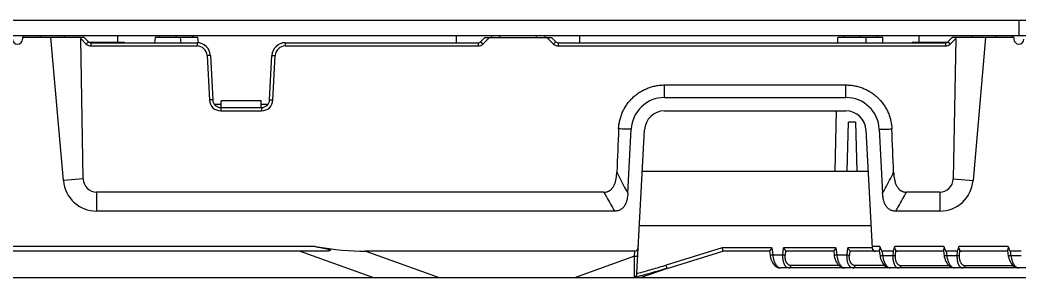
# Model space of a CAD drawing. Header units: millimetres. Extents: x 620 to 19791, y 2539 to 6969.
# Drawn here: x 1684.4 to 1834.1, y 3535.9 to 3574.5 of the extents above; entities that cross this region are included whole.
import ezdxf

# ---------------------------------------------------------------- set-up
doc = ezdxf.new("R2010")
doc.units = ezdxf.units.MM
doc.layers.add('02___PRT_ALL_AXES', color=7, linetype='Continuous')
doc.layers.add('_88746', color=7, linetype='Continuous')

msp = doc.modelspace()

# ---------------------------------------------------------------- linework, layer by layer
at = {"color": 7, "linetype": 'Continuous'}
for p, q in [((1383.98505, 3574.51922), (1833.98505, 3574.51922)), ((1833.98505, 3574.51922), (1833.98505, 3572.21922)), ((1383.98505, 3572.21922), (1833.98505, 3572.21922)), ((1684.73505, 3571.91922), (1684.73505, 3571.66922)), ((1693.98505, 3571.91922), (1684.73505, 3571.91922)), ((1684.91505, 3571.91922), (1684.91505, 3572.21922)), ((1687.41505, 3571.91922), (1687.41505, 3572.21922)), ((1690.86044, 3550.48344), (1688.98505, 3571.91922)), ((1690.98505, 3572.21922), (1690.98505, 3571.91922)), ((1693.82906, 3550.74316), (1693.452, 3571.75826)), ((1693.452, 3571.75826), (1694.28505, 3570.9252)), ((1693.98505, 3571.91922), (1694.63861, 3571.26567)), ((1694.69229, 3571.21922), (1699.98505, 3571.21922)), ((1694.99216, 3571.11922), (1694.99216, 3570.63231)), ((1694.99216, 3571.11922), (1710.87905, 3571.11922)), ((1698.98505, 3572.21922), (1698.98505, 3571.21922)), ((1699.98505, 3571.21922), (1699.98505, 3571.11922)), ((1704.61765, 3571.91922), (1704.50087, 3571.11922)), ((1710.98367, 3571.91922), (1704.61765, 3571.91922)), ((1705.23505, 3571.91922), (1705.23505, 3572.21922)), ((1707.73505, 3571.91922), (1707.73505, 3572.21922)), ((1708.35245, 3571.91922), (1708.46923, 3571.11922)), ((1710.23505, 3571.91922), (1710.23505, 3572.21922)), ((1710.87905, 3571.11922), (1710.87905, 3570.63231)), ((1711.10255, 3571.10532), (1710.98367, 3571.91922)), ((1724.09106, 3571.11922), (1752.97795, 3571.11922)), ((1724.09106, 3571.11922), (1724.09106, 3570.63231)), ((1749.73505, 3571.11922), (1749.73505, 3572.21922)), ((1752.97795, 3571.11922), (1752.97795, 3570.63231)), ((1753.3315, 3571.26567), (1753.98505, 3571.91922)), ((1753.68505, 3570.9252), (1754.67907, 3571.91922)), ((1753.98505, 3571.91922), (1763.98505, 3571.91922)), ((1754.98505, 3572.21922), (1754.98505, 3571.91922)), ((1756.23505, 3571.91922), (1756.23505, 3572.21922)), ((1761.73505, 3571.91922), (1761.73505, 3572.21922)), ((1762.98505, 3572.21922), (1762.98505, 3571.91922)), ((1763.29104, 3571.91922), (1764.28505, 3570.9252)), ((1763.98505, 3571.91922), (1764.63861, 3571.26567)), ((1764.99216, 3571.11922), (1822.97795, 3571.11922)), ((1764.99216, 3571.11922), (1764.99216, 3570.63231)), ((1768.23505, 3571.11922), (1768.23505, 3572.21922)), ((1807.73505, 3571.91922), (1807.73505, 3572.21922)), ((1810.23505, 3571.91922), (1810.23505, 3572.21922)), ((1812.73505, 3571.91922), (1812.73505, 3572.21922)), ((1817.98505, 3571.21922), (1823.27736, 3571.21922)), ((1817.98505, 3571.21922), (1817.98505, 3571.11922)), ((1818.98505, 3572.21922), (1818.98505, 3571.21922)), ((1822.97795, 3571.11922), (1822.97795, 3570.63231)), ((1823.3315, 3571.26567), (1823.98505, 3571.91922)), ((1823.68505, 3570.9252), (1824.51811, 3571.75826)), ((1833.23505, 3571.91922), (1823.98505, 3571.91922)), ((1824.51811, 3571.75826), (1824.14104, 3550.74316)), ((1826.98505, 3572.21922), (1826.98505, 3571.91922)), ((1828.98505, 3571.91922), (1827.10967, 3550.48344)), ((1830.55505, 3571.91922), (1830.55505, 3572.21922)), ((1833.05505, 3571.91922), (1833.05505, 3572.21922)), ((1833.23505, 3571.91922), (1833.23505, 3571.66922)), ((1694.99216, 3570.63231), (1710.87905, 3570.63231)), ((1724.09106, 3570.63231), (1752.97795, 3570.63231)), ((1764.99216, 3570.63231), (1822.97795, 3570.63231)), ((1712.37699, 3569.21081), (1712.72642, 3562.54334)), ((1712.87631, 3569.22389), (1713.22574, 3562.55642)), ((1721.74437, 3562.55642), (1722.0938, 3569.22389)), ((1722.24368, 3562.54334), (1722.59311, 3569.21081)), ((1780.89214, 3564.8021), (1808.07797, 3564.8021)), ((1780.89214, 3562.91922), (1780.89214, 3564.8021)), ((1808.07797, 3562.91922), (1808.07797, 3564.8021)), ((1713.45102, 3561.91922), (1714.48505, 3561.91922)), ((1720.48505, 3561.91922), (1721.51902, 3561.91922)), ((1780.89214, 3562.91922), (1808.07797, 3562.91922)), ((1714.42409, 3561.41922), (1720.54601, 3561.41922)), ((1714.42409, 3561.41922), (1714.42409, 3560.93231)), ((1714.42409, 3560.93231), (1720.54601, 3560.93231)), ((1720.54601, 3561.41922), (1720.54601, 3560.93231)), ((1780.89214, 3560.91922), (1808.07797, 3560.91922)), ((1808.25215, 3551.91922), (1808.44331, 3559.21922)), ((1809.5268, 3559.21922), (1808.44331, 3559.21922)), ((1809.5268, 3559.21922), (1809.71796, 3551.91922)), ((1775.39745, 3548.61085), (1775.89899, 3558.1809)), ((1776.77198, 3536.62373), (1777.89625, 3558.07623)), ((1811.07385, 3558.07623), (1812.00059, 3540.39305)), ((1813.07111, 3558.1809), (1813.57266, 3548.61085)), ((1777.57358, 3551.91922), (1811.39653, 3551.91922)), ((1693.82906, 3550.74316), (1690.86044, 3550.48344)), ((1824.14104, 3550.74316), (1827.10967, 3550.48344)), ((1771.82038, 3548.76192), (1695.84141, 3548.76192)), ((1695.84141, 3548.76192), (1695.84141, 3545.91922)), ((1822.12869, 3548.76192), (1817.14972, 3548.76192)), ((1822.12869, 3548.76192), (1822.12869, 3545.91922)), ((1773.42832, 3545.91922), (1695.84141, 3545.91922)), ((1822.12869, 3545.91922), (1815.54178, 3545.91922)), ((1811.82627, 3543.71922), (1777.14383, 3543.71922)), ((1729.84287, 3539.91922), (1408.33295, 3539.91922)), ((1728.59446, 3540.61922), (1600.98874, 3540.61922)), ((1737.34507, 3535.91922), (1726.2137, 3539.91922)), ((1776.45972, 3539.91922), (1736.08422, 3539.91922)), ((1747.21559, 3535.91922), (1736.08422, 3539.91922)), ((1776.41991, 3539.1596), (1776.45972, 3539.91922)), ((1789.53704, 3540.40613), (1781.14409, 3537.81888)), ((1781.2882, 3537.36207), (1789.61073, 3539.92762)), ((1796.97414, 3540.40613), (1789.53704, 3540.40613)), ((1796.63019, 3539.91922), (1789.64148, 3539.91922)), ((1796.63019, 3539.9271), (1796.70215, 3539.32952)), ((1796.97414, 3540.40613), (1797.09928, 3539.36687)), ((1798.6432, 3539.36687), (1798.73367, 3540.40613)), ((1806.57822, 3540.40613), (1798.73367, 3540.40613)), ((1799.03849, 3540.02276), (1798.97927, 3539.34248)), ((1806.23427, 3539.91922), (1799.22185, 3539.91922)), ((1806.23427, 3539.9271), (1806.30623, 3539.32952)), ((1806.57822, 3540.40613), (1806.70336, 3539.36687)), ((1808.24728, 3539.36687), (1808.33775, 3540.40613)), ((1811.9999, 3540.40613), (1808.33775, 3540.40613)), ((1808.64257, 3540.02276), (1808.58335, 3539.34248)), ((1813.0686, 3539.91922), (1808.82593, 3539.91922)), ((1813.14231, 3540.61922), (1811.98874, 3540.61922)), ((1813.05703, 3539.99177), (1813.18061, 3539.21678)), ((1815.13166, 3539.91922), (1813.46809, 3539.91922)), ((1813.46809, 3539.91922), (1813.57562, 3539.24491)), ((1815.13166, 3539.91922), (1815.0993, 3539.24491)), ((1822.74639, 3540.61922), (1815.37758, 3540.61922)), ((1815.47982, 3540.17096), (1815.43537, 3539.24491)), ((1822.67268, 3539.91922), (1815.79623, 3539.91922)), ((1822.66111, 3539.99177), (1822.7847, 3539.21678)), ((1824.73575, 3539.91922), (1823.07217, 3539.91922)), ((1823.07217, 3539.91922), (1823.1797, 3539.24491)), ((1824.73575, 3539.91922), (1824.70338, 3539.24491)), ((1832.35048, 3540.61922), (1824.98166, 3540.61922)), ((1825.0839, 3540.17096), (1825.03945, 3539.24491)), ((1832.27676, 3539.91922), (1825.40031, 3539.91922)), ((1832.26519, 3539.99177), (1832.38878, 3539.21678)), ((1834.33983, 3539.91922), (1832.67625, 3539.91922)), ((1832.67625, 3539.91922), (1832.78379, 3539.24491)), ((1776.41991, 3539.1596), (1767.40245, 3535.91922)), ((1797.09928, 3539.36687), (1798.6432, 3539.36687)), ((1806.70336, 3539.36687), (1808.24728, 3539.36687)), ((1815.0993, 3539.24491), (1813.57562, 3539.24491)), ((1824.70338, 3539.24491), (1823.1797, 3539.24491)), ((1834.30746, 3539.24491), (1832.78379, 3539.24491)), ((1776.78777, 3536.56542), (1776.76519, 3536.5593)), ((1781.2882, 3537.36207), (1777.27297, 3535.91922)), ((1954.99079, 3537.41922), (1798.27988, 3537.41922)), ((1807.0308, 3537.78436), (1799.83661, 3537.78436)), ((1813.89141, 3537.78436), (1809.44069, 3537.78436)), ((1816.2993, 3537.78436), (1823.4955, 3537.78436)), ((1825.90338, 3537.78436), (1833.09958, 3537.78436)), ((1952.26382, 3535.91922), (1415.23752, 3535.91922))]:
    msp.add_line(p, q, dxfattribs=at)
for points in [[(1796.70215, 3539.32952), (1796.72045, 3539.20125), (1796.76615, 3538.9778), (1796.83062, 3538.75368), (1796.91422, 3538.53332), (1797.01684, 3538.32118), (1797.13822, 3538.12144), (1797.27806, 3537.93799), (1797.43531, 3537.77548), (1797.60714, 3537.63937), (1797.78971, 3537.53402), (1797.97788, 3537.46242), (1798.16517, 3537.42546), (1798.28015, 3537.41922)], [(1806.30623, 3539.32952), (1806.32453, 3539.20125), (1806.37023, 3538.9778), (1806.43471, 3538.75368), (1806.5183, 3538.53332), (1806.62093, 3538.32118), (1806.7423, 3538.12144), (1806.88214, 3537.93799), (1807.03939, 3537.77548), (1807.21122, 3537.63937), (1807.3938, 3537.53402), (1807.58196, 3537.46242), (1807.76925, 3537.42546), (1807.88423, 3537.41922)], [(1813.18061, 3539.21678), (1813.20593, 3539.07897), (1813.26411, 3538.84694), (1813.34307, 3538.61586), (1813.44298, 3538.39121), (1813.5635, 3538.17833), (1813.70413, 3537.98204), (1813.86412, 3537.80714), (1814.04081, 3537.65967), (1814.22997, 3537.54498), (1814.42582, 3537.46676), (1814.62099, 3537.42623), (1814.7424, 3537.41922)], [(1822.78469, 3539.21678), (1822.81001, 3539.07897), (1822.86819, 3538.84694), (1822.94715, 3538.61586), (1823.04706, 3538.39121), (1823.16758, 3538.17833), (1823.30821, 3537.98204), (1823.4682, 3537.80714), (1823.64489, 3537.65967), (1823.83405, 3537.54498), (1824.0299, 3537.46676), (1824.22507, 3537.42623), (1824.34648, 3537.41922)], [(1832.38878, 3539.21678), (1832.41409, 3539.07897), (1832.47228, 3538.84694), (1832.55123, 3538.61586), (1832.65114, 3538.39121), (1832.77166, 3538.17833), (1832.91229, 3537.98204), (1833.07228, 3537.80714), (1833.24898, 3537.65967), (1833.43813, 3537.54498), (1833.63398, 3537.46676), (1833.82915, 3537.42623), (1833.95056, 3537.41922)]]:
    msp.add_lwpolyline(points, dxfattribs=at)
for centre, radius, start, end in [((1683.98505, 3571.66922), 0.75, 180, 0), ((1694.99216, 3571.63231), 1, 225.00003, 269.99997), ((1694.99216, 3571.61922), 0.5, 225, 270), ((1710.87905, 3569.11922), 2, 3, 90), ((1724.09106, 3569.11922), 2, 90, 177), ((1752.97795, 3571.61922), 0.5, 270, 315.0004967), ((1752.97795, 3571.63231), 1, 270.0000335, 314.9999665), ((1764.99216, 3571.63231), 1, 225.00003, 269.99997), ((1764.99216, 3571.61922), 0.5, 225, 270), ((1822.97795, 3571.61922), 0.5, 270, 315.0004967), ((1822.97795, 3571.63231), 1, 270.0000335, 314.9999665), ((1833.98505, 3571.66922), 0.75, 180, 0), ((1710.87905, 3569.13231), 1.5, 3.0000653, 89.9999347), ((1724.09106, 3569.13231), 1.5, 90.0000656, 176.9999344), ((1714.42409, 3562.63231), 1.7, 183.0000043, 269.9999957), ((1714.42409, 3562.61922), 1.2, 183, 270), ((1720.54601, 3562.61922), 1.2, 270, 357), ((1720.54601, 3562.63231), 1.7, 270.0000053, 356.9999947), ((1780.89214, 3557.91922), 5, 90.0000065, 176.9999935), ((1808.07796, 3557.91922), 5, 3.000005, 89.999995), ((1780.89214, 3557.91922), 3, 90, 177), ((1808.07797, 3557.91922), 3, 3, 90), ((4053.98894, 3460.15452), 2282.07761, 177.5369495, 177.69998496), ((-518.64848, 3457.9238), 2335.75357, 2.30189534, 2.46118422), ((1695.84141, 3550.91922), 5, 185, 270), ((1822.12869, 3550.91922), 5, 270, 355), ((1812.4999, 3540.41922), 0.5, 183, 270), ((1776.15603, 3536.65599), 0.61679, 350.9811668, 357.0019917)]:
    msp.add_arc(centre, radius, start, end, dxfattribs=at)
for centre, major_axis, ratio, start_param, end_param in [((1694.80489, 3570.39228), (-1.30339, 1.51207), 0.239966357, -0.054876068, 0.281057778), ((1823.16522, 3570.39228), (1.30339, 1.51207), 0.239966357, -0.281057778, 0.054876068), ((1695.84141, 3550.77944), (0, 2.01753), 0.997597154, -4.694405119, -3.141592654), ((1822.12869, 3550.77944), (0, 2.01753), 0.997597154, -3.141592654, -1.588780188), ((1712.3373, 3553.25255), (-30.62352, 11.0044), 0.245846006, 2.216111524, 2.541583233), ((1776.48767, 3540.75255), (0.04365, 0.83292), 0.599473352, -3.110185917, -1.570796327), ((1791.2718, 3540.41922), (1.66094, 0.49217), 0.053072148, 3.135308866, 3.318818637), ((1799.27371, 3540.41922), (0.08576, 0.49711), 0.625869331, -3.689254251, -3.034032323), ((1808.8778, 3540.41922), (0.08576, 0.49711), 0.625869331, -3.689254251, -3.034032323), ((1812.74176, 3544.50871), (0.73182, -4.58905), 0.086076324, -0.573307085, -0.013725796), ((1815.35028, 3544.50871), (0.22028, 4.58945), 0.087056281, -3.137414157, -2.577832868), ((1815.86884, 3540.61922), (0.12007, 0.69595), 0.625869331, -3.909853763, -3.034032323), ((1822.34584, 3544.50871), (0.73182, -4.58905), 0.086076324, -0.573307085, -0.013725796), ((1824.95436, 3544.50871), (0.22028, 4.58945), 0.087056281, -3.137414157, -2.577832868), ((1825.47292, 3540.61922), (0.12007, 0.69595), 0.625869331, -3.909853763, -3.034032323), ((1831.94992, 3544.50871), (0.73182, -4.58905), 0.086076324, -0.573307085, -0.013725796)]:
    msp.add_ellipse(centre, major_axis=major_axis, ratio=ratio, start_param=start_param, end_param=end_param, dxfattribs=at)
for points, knots in [([(1694.63861, 3571.26567), (1694.63854, 3571.26573), (1694.63825, 3571.26574), (1694.63748, 3571.2654), (1694.63597, 3571.26444), (1694.63361, 3571.26266), (1694.6304, 3571.26006), (1694.62639, 3571.25665), (1694.62157, 3571.25244), (1694.61596, 3571.24742), (1694.60957, 3571.24162), (1694.60241, 3571.23504), (1694.59137, 3571.22479), (1694.57581, 3571.21016), (1694.55515, 3571.19051), (1694.53195, 3571.16824), (1694.50643, 3571.14357), (1694.47882, 3571.11672), (1694.44939, 3571.08795), (1694.40727, 3571.04658), (1694.35226, 3570.99221), (1694.30774, 3570.94787), (1694.28505, 3570.9252)], [0, 0, 0, 0, 0.000546335, 0.001555039, 0.005260372, 0.011300909, 0.01969064, 0.030423258, 0.043473071, 0.058808845, 0.076398475, 0.096205928, 0.118181023, 0.168418679, 0.226654593, 0.292329776, 0.364838715, 0.443492594, 0.527562111, 0.61623965, 0.804091228, 1, 1, 1, 1]), ([(1753.3315, 3571.26567), (1753.33156, 3571.26573), (1753.33186, 3571.26574), (1753.33263, 3571.2654), (1753.33414, 3571.26444), (1753.3365, 3571.26266), (1753.33971, 3571.26006), (1753.34372, 3571.25665), (1753.34854, 3571.25244), (1753.35415, 3571.24742), (1753.36054, 3571.24162), (1753.3677, 3571.23504), (1753.37874, 3571.22479), (1753.3943, 3571.21016), (1753.41495, 3571.19051), (1753.43816, 3571.16824), (1753.46368, 3571.14357), (1753.49129, 3571.11672), (1753.52072, 3571.08795), (1753.56284, 3571.04658), (1753.61785, 3570.99221), (1753.66237, 3570.94787), (1753.68505, 3570.9252)], [0, 0, 0, 0, 0.000546335, 0.001555039, 0.005260372, 0.011300909, 0.01969064, 0.030423258, 0.043473071, 0.058808845, 0.076398475, 0.096205928, 0.118181023, 0.168418679, 0.226654593, 0.292329776, 0.364838715, 0.443492594, 0.527562111, 0.61623965, 0.804091228, 1, 1, 1, 1]), ([(1764.63861, 3571.26567), (1764.63854, 3571.26573), (1764.63825, 3571.26574), (1764.63748, 3571.2654), (1764.63597, 3571.26444), (1764.63361, 3571.26266), (1764.6304, 3571.26006), (1764.62639, 3571.25665), (1764.62157, 3571.25244), (1764.61596, 3571.24742), (1764.60957, 3571.24162), (1764.60241, 3571.23504), (1764.59137, 3571.22479), (1764.57581, 3571.21016), (1764.55515, 3571.19051), (1764.53195, 3571.16824), (1764.50643, 3571.14357), (1764.47882, 3571.11672), (1764.44939, 3571.08795), (1764.40727, 3571.04658), (1764.35226, 3570.99221), (1764.30774, 3570.94787), (1764.28505, 3570.9252)], [0, 0, 0, 0, 0.000546335, 0.001555039, 0.005260372, 0.011300909, 0.01969064, 0.030423258, 0.043473071, 0.058808845, 0.076398475, 0.096205928, 0.118181023, 0.168418679, 0.226654593, 0.292329776, 0.364838715, 0.443492594, 0.527562111, 0.61623965, 0.804091228, 1, 1, 1, 1]), ([(1823.3315, 3571.26567), (1823.33156, 3571.26573), (1823.33186, 3571.26574), (1823.33263, 3571.2654), (1823.33414, 3571.26444), (1823.3365, 3571.26266), (1823.33971, 3571.26006), (1823.34372, 3571.25665), (1823.34854, 3571.25244), (1823.35415, 3571.24742), (1823.36054, 3571.24162), (1823.3677, 3571.23504), (1823.37874, 3571.22479), (1823.3943, 3571.21016), (1823.41495, 3571.19051), (1823.43816, 3571.16824), (1823.46368, 3571.14357), (1823.49129, 3571.11672), (1823.52072, 3571.08795), (1823.56284, 3571.04658), (1823.61785, 3570.99221), (1823.66237, 3570.94787), (1823.68505, 3570.9252)], [0, 0, 0, 0, 0.000546335, 0.001555039, 0.005260372, 0.011300909, 0.01969064, 0.030423258, 0.043473071, 0.058808845, 0.076398475, 0.096205928, 0.118181023, 0.168418679, 0.226654593, 0.292329776, 0.364838715, 0.443492594, 0.527562111, 0.61623965, 0.804091228, 1, 1, 1, 1]), ([(1712.87631, 3569.22389), (1712.87629, 3569.22419), (1712.87528, 3569.22475), (1712.87352, 3569.22513), (1712.87041, 3569.22562), (1712.86622, 3569.22598), (1712.86082, 3569.22632), (1712.85427, 3569.22658), (1712.84656, 3569.22678), (1712.83406, 3569.22697), (1712.81572, 3569.22699), (1712.79059, 3569.22676), (1712.76149, 3569.22624), (1712.72869, 3569.22546), (1712.69251, 3569.22442), (1712.65329, 3569.22312), (1712.61142, 3569.22158), (1712.55147, 3569.21918), (1712.47307, 3569.21568), (1712.40943, 3569.21251), (1712.37699, 3569.21081)], [0, 0, 0, 0, 0.001757768, 0.005583487, 0.011712681, 0.020181253, 0.030990479, 0.044117666, 0.059532767, 0.077204043, 0.119155392, 0.169563752, 0.227962691, 0.293780764, 0.366398651, 0.445112022, 0.52917533, 0.617763784, 0.805120213, 1, 1, 1, 1]), ([(1722.0938, 3569.22389), (1722.09381, 3569.22419), (1722.09482, 3569.22475), (1722.09659, 3569.22513), (1722.0997, 3569.22562), (1722.10389, 3569.22598), (1722.10929, 3569.22632), (1722.11584, 3569.22658), (1722.12354, 3569.22678), (1722.13605, 3569.22697), (1722.15439, 3569.22699), (1722.17952, 3569.22676), (1722.20862, 3569.22624), (1722.24142, 3569.22546), (1722.2776, 3569.22442), (1722.31681, 3569.22312), (1722.35868, 3569.22158), (1722.41864, 3569.21918), (1722.49704, 3569.21568), (1722.56067, 3569.21251), (1722.59311, 3569.21081)], [0, 0, 0, 0, 0.001757768, 0.005583487, 0.011712682, 0.020181253, 0.030990479, 0.044117667, 0.059532768, 0.077204043, 0.119155393, 0.169563754, 0.227962692, 0.293780766, 0.366398654, 0.445112024, 0.529175332, 0.617763786, 0.805120215, 1, 1, 1, 1]), ([(1774.01965, 3558.22704), (1774.029, 3558.44519), (1774.06868, 3558.88103), (1774.19021, 3559.52602), (1774.37282, 3560.15671), (1774.57452, 3560.66552), (1774.7644, 3561.05953), (1774.97292, 3561.44411), (1775.26773, 3561.90559), (1775.6727, 3562.42306), (1776.12531, 3562.89968), (1776.62142, 3563.33107), (1777.1565, 3563.71327), (1777.63093, 3563.98791), (1778.02479, 3564.17969), (1778.42743, 3564.35251), (1778.94557, 3564.53221), (1779.58498, 3564.68758), (1780.23578, 3564.78123), (1780.67361, 3564.80212), (1780.89214, 3564.8021)], [0, 0, 0, 0, 0.06238713, 0.124819327, 0.187258777, 0.249707657, 0.280945637, 0.312186745, 0.374661669, 0.4371512, 0.499655717, 0.562174695, 0.624709303, 0.687257519, 0.718545308, 0.749835651, 0.812407311, 0.874983194, 0.937561795, 1, 1, 1, 1]), ([(1808.07797, 3564.8021), (1808.29688, 3564.80213), (1808.73512, 3564.78117), (1809.38632, 3564.68736), (1810.02574, 3564.53186), (1810.54386, 3564.35206), (1810.94647, 3564.17917), (1811.3403, 3563.98731), (1811.81467, 3563.71258), (1812.34968, 3563.33029), (1812.84571, 3562.89881), (1813.29823, 3562.4221), (1813.70311, 3561.90456), (1813.99784, 3561.44302), (1814.20628, 3561.0584), (1814.39609, 3560.66435), (1814.5977, 3560.15551), (1814.78018, 3559.52481), (1814.90152, 3558.88022), (1814.94112, 3558.4448), (1814.95046, 3558.22704)], [0, 0, 0, 0, 0.062547638, 0.125133128, 0.187713126, 0.250284422, 0.281575396, 0.312863587, 0.375411575, 0.43794398, 0.500464354, 0.562967814, 0.625458218, 0.687933998, 0.719175258, 0.750412686, 0.812863069, 0.875300139, 0.937724698, 1, 1, 1, 1]), ([(1713.22574, 3562.55642), (1713.22572, 3562.55671), (1713.22471, 3562.55727), (1713.22295, 3562.55765), (1713.21983, 3562.55814), (1713.21565, 3562.55851), (1713.21024, 3562.55885), (1713.20369, 3562.55911), (1713.19599, 3562.55931), (1713.18349, 3562.55949), (1713.16515, 3562.55952), (1713.14002, 3562.55928), (1713.11092, 3562.55877), (1713.07812, 3562.55799), (1713.04194, 3562.55695), (1713.00272, 3562.55565), (1712.96085, 3562.55411), (1712.90089, 3562.55171), (1712.82249, 3562.54821), (1712.75886, 3562.54504), (1712.72642, 3562.54334)], [0, 0, 0, 0, 0.001757768, 0.005583487, 0.011712681, 0.020181253, 0.030990478, 0.044117665, 0.059532767, 0.077204042, 0.11915539, 0.16956375, 0.227962688, 0.293780761, 0.366398648, 0.445112018, 0.529175326, 0.61776378, 0.805120212, 1, 1, 1, 1]), ([(1721.74437, 3562.55642), (1721.74439, 3562.55671), (1721.7454, 3562.55727), (1721.74716, 3562.55765), (1721.75027, 3562.55814), (1721.75446, 3562.55851), (1721.75986, 3562.55885), (1721.76641, 3562.55911), (1721.77411, 3562.55931), (1721.78662, 3562.55949), (1721.80496, 3562.55952), (1721.83009, 3562.55928), (1721.85919, 3562.55877), (1721.89199, 3562.55799), (1721.92817, 3562.55695), (1721.96739, 3562.55565), (1722.00925, 3562.55411), (1722.06921, 3562.55171), (1722.14761, 3562.54821), (1722.21125, 3562.54504), (1722.24368, 3562.54334)], [0, 0, 0, 0, 0.001757768, 0.005583487, 0.011712681, 0.020181253, 0.030990479, 0.044117666, 0.059532767, 0.077204043, 0.119155392, 0.169563752, 0.227962691, 0.293780764, 0.366398651, 0.445112022, 0.52917533, 0.617763784, 0.805120213, 1, 1, 1, 1]), ([(1775.89899, 3558.1809), (1775.74228, 3558.18044), (1775.42886, 3558.18213), (1775.03718, 3558.18952), (1774.72394, 3558.19824), (1774.41082, 3558.20875), (1774.17607, 3558.21887), (1774.01965, 3558.22704)], [0, 0, 0, 0, 0.250064788, 0.500090342, 0.625087134, 0.750073424, 1, 1, 1, 1]), ([(1813.07111, 3558.1809), (1813.22783, 3558.18043), (1813.54125, 3558.18204), (1813.93293, 3558.18934), (1814.24617, 3558.19806), (1814.55929, 3558.20865), (1814.79404, 3558.21887), (1814.95046, 3558.22704)], [0, 0, 0, 0, 0.250064082, 0.500089418, 0.625086549, 0.75007304, 1, 1, 1, 1]), ([(1771.82038, 3548.76192), (1771.90294, 3548.76192), (1772.06826, 3548.77184), (1772.27133, 3548.81324), (1772.42822, 3548.86531), (1772.54233, 3548.91396), (1772.65193, 3548.97203), (1772.75623, 3549.03916), (1772.85463, 3549.11468), (1772.97729, 3549.22545), (1773.11429, 3549.38081), (1773.2527, 3549.58682), (1773.36767, 3549.80662), (1773.46217, 3550.03581), (1773.53914, 3550.2714), (1773.60113, 3550.51129), (1773.65036, 3550.75408), (1773.68859, 3550.99881), (1773.72686, 3551.32679), (1773.74319, 3551.57406), (1773.74981, 3551.73899)], [0, 0, 0, 0, 0.062503779, 0.124996489, 0.156264959, 0.187532011, 0.218798509, 0.250064119, 0.2813295, 0.312594093, 0.375080815, 0.437572098, 0.500066182, 0.562561677, 0.625057819, 0.68755345, 0.75004657, 0.812538958, 0.875031578, 1, 1, 1, 1]), ([(1773.74981, 3551.73899), (1773.88083, 3551.4753), (1774.41134, 3550.42287), (1774.96658, 3549.38289), (1775.39745, 3548.61085)], [0, 0, 0, 0, 0.249826341, 1, 1, 1, 1]), ([(1813.57266, 3548.61085), (1813.71636, 3548.86834), (1814.28432, 3549.90105), (1814.82707, 3550.9476), (1815.22029, 3551.73899)], [0, 0, 0, 0, 0.250196258, 1, 1, 1, 1]), ([(1815.22029, 3551.73899), (1815.22692, 3551.57406), (1815.24324, 3551.32679), (1815.28152, 3550.99881), (1815.31975, 3550.75408), (1815.36897, 3550.51129), (1815.43097, 3550.2714), (1815.50794, 3550.03581), (1815.60244, 3549.80662), (1815.71741, 3549.58682), (1815.85581, 3549.38081), (1815.99282, 3549.22545), (1816.11548, 3549.11468), (1816.21387, 3549.03916), (1816.31817, 3548.97203), (1816.42778, 3548.91396), (1816.54189, 3548.86531), (1816.69878, 3548.81324), (1816.90184, 3548.77184), (1817.06717, 3548.76192), (1817.14972, 3548.76192)], [0, 0, 0, 0, 0.124968421, 0.187461042, 0.24995343, 0.31244655, 0.374942181, 0.437438323, 0.499933818, 0.562427902, 0.624919185, 0.687405907, 0.7186705, 0.749935881, 0.781201491, 0.812467989, 0.843735041, 0.875003511, 0.937496221, 1, 1, 1, 1]), ([(1771.82038, 3548.76192), (1771.94933, 3548.52249), (1772.4704, 3547.56659), (1773.01125, 3546.62145), (1773.42832, 3545.91922)], [0, 0, 0, 0, 0.249791668, 1, 1, 1, 1]), ([(1775.39745, 3548.61085), (1775.3893, 3548.45539), (1775.37001, 3548.2224), (1775.326, 3547.91407), (1775.28245, 3547.68451), (1775.22676, 3547.45755), (1775.15706, 3547.23446), (1775.08546, 3547.05322), (1775.0189, 3546.91239), (1774.94575, 3546.77487), (1774.84117, 3546.61023), (1774.69288, 3546.42903), (1774.52122, 3546.26957), (1774.32781, 3546.13719), (1774.11656, 3546.03569), (1773.89284, 3545.96616), (1773.66202, 3545.92708), (1773.50617, 3545.91922), (1773.42832, 3545.91922)], [0, 0, 0, 0, 0.124993706, 0.187500928, 0.250008301, 0.312515382, 0.375023226, 0.437530885, 0.468790978, 0.500053404, 0.56255387, 0.625049193, 0.687539094, 0.750024591, 0.812509359, 0.874998921, 0.93749689, 1, 1, 1, 1]), ([(1815.54178, 3545.91922), (1815.46394, 3545.91922), (1815.30809, 3545.92708), (1815.07726, 3545.96616), (1814.85355, 3546.03569), (1814.6423, 3546.13719), (1814.44888, 3546.26957), (1814.27723, 3546.42903), (1814.12894, 3546.61023), (1814.02435, 3546.77487), (1813.95121, 3546.91239), (1813.88465, 3547.05322), (1813.81305, 3547.23446), (1813.74335, 3547.45755), (1813.68766, 3547.68451), (1813.64411, 3547.91407), (1813.6001, 3548.2224), (1813.58081, 3548.45539), (1813.57266, 3548.61085)], [0, 0, 0, 0, 0.06250311, 0.125001079, 0.187490641, 0.249975409, 0.312460906, 0.374950807, 0.43744613, 0.499946596, 0.531209022, 0.562469115, 0.624976774, 0.687484618, 0.749991698, 0.812499072, 0.875006294, 1, 1, 1, 1]), ([(1815.54178, 3545.91922), (1815.68089, 3546.15344), (1816.23178, 3547.09249), (1816.76269, 3548.04324), (1817.14972, 3548.76192)], [0, 0, 0, 0, 0.250226053, 1, 1, 1, 1]), ([(1728.59446, 3540.61922), (1728.66697, 3540.60737), (1728.81194, 3540.58348), (1729.02926, 3540.54691), (1729.24638, 3540.50943), (1729.46324, 3540.47081), (1729.64366, 3540.43739), (1729.78774, 3540.40966), (1729.89561, 3540.38829), (1730.00327, 3540.36622), (1730.11064, 3540.34331), (1730.21765, 3540.31939), (1730.30645, 3540.29836), (1730.37716, 3540.28068), (1730.42994, 3540.26694), (1730.48243, 3540.25262), (1730.53457, 3540.23761), (1730.58622, 3540.22175), (1730.6372, 3540.20484), (1730.68716, 3540.18658), (1730.72772, 3540.16977), (1730.75893, 3540.15493), (1730.78123, 3540.14307), (1730.8021, 3540.13023), (1730.82076, 3540.11624), (1730.83384, 3540.10305), (1730.8414, 3540.09155), (1730.84508, 3540.08282), (1730.84663, 3540.07394), (1730.8458, 3540.06518), (1730.84277, 3540.0569), (1730.8379, 3540.04924), (1730.83157, 3540.04221), (1730.82142, 3540.03342), (1730.80652, 3540.02387), (1730.7868, 3540.01413), (1730.76558, 3540.00559), (1730.74332, 3539.99801), (1730.71242, 3539.98889), (1730.67256, 3539.97919), (1730.62365, 3539.96947), (1730.57378, 3539.96119), (1730.52323, 3539.95407), (1730.455, 3539.94586), (1730.36887, 3539.93766), (1730.2297, 3539.92791), (1730.05424, 3539.92085), (1729.91348, 3539.91922), (1729.84287, 3539.91922)], [0, 0, 0, 0, 0.065156615, 0.130308327, 0.195449066, 0.260570521, 0.325660359, 0.35818772, 0.3906987, 0.423188173, 0.455648781, 0.488069509, 0.52043293, 0.536584781, 0.552709723, 0.568799987, 0.584844283, 0.600825541, 0.616716474, 0.632470266, 0.647998562, 0.655627015, 0.663113969, 0.670390036, 0.6773384, 0.683770533, 0.686731037, 0.689498894, 0.692111325, 0.694644489, 0.697204014, 0.699859768, 0.702647944, 0.705567236, 0.71174433, 0.718274629, 0.725056121, 0.73202061, 0.739121632, 0.753616359, 0.768386376, 0.783346217, 0.798444856, 0.813649575, 0.844294184, 0.87516848, 0.937375576, 1, 1, 1, 1]), ([(1776.41991, 3539.1596), (1776.45175, 3539.15853), (1776.51474, 3539.16001), (1776.60633, 3539.17305), (1776.69126, 3539.19643), (1776.7665, 3539.22938), (1776.82942, 3539.27082), (1776.87067, 3539.31248), (1776.89453, 3539.34858), (1776.90761, 3539.37612), (1776.91613, 3539.40448), (1776.91872, 3539.42382), (1776.91923, 3539.43343)], [0, 0, 0, 0, 0.153725352, 0.303275155, 0.445406631, 0.577530283, 0.698081393, 0.806970554, 0.857647996, 0.90631493, 0.953555225, 1, 1, 1, 1]), ([(1789.53704, 3540.40613), (1789.54535, 3540.351), (1789.56103, 3540.2474), (1789.5799, 3540.12387), (1789.59299, 3540.03918), (1789.60053, 3539.99083), (1789.60624, 3539.95486), (1789.60943, 3539.93518), (1789.61073, 3539.92762)], [0, 0, 0, 0, 0.345470982, 0.64924238, 0.774343709, 0.87645437, 0.952460886, 1, 1, 1, 1]), ([(1796.97414, 3540.40613), (1796.95422, 3540.38062), (1796.91469, 3540.33009), (1796.8563, 3540.25538), (1796.80032, 3540.18326), (1796.75602, 3540.1253), (1796.72315, 3540.08132), (1796.70091, 3540.0509), (1796.68087, 3540.02263), (1796.66347, 3539.99694), (1796.64919, 3539.9743), (1796.63972, 3539.95739), (1796.63434, 3539.94566), (1796.6317, 3539.93852), (1796.63021, 3539.93246), (1796.63, 3539.92872), (1796.63019, 3539.9271)], [0, 0, 0, 0, 0.163999084, 0.325119176, 0.480498873, 0.626614921, 0.694772151, 0.758720359, 0.81757393, 0.870346925, 0.915932141, 0.953209659, 0.968428973, 0.981268071, 0.991732003, 1, 1, 1, 1]), ([(1799.03849, 3540.02276), (1799.02878, 3540.03616), (1799.0079, 3540.06408), (1798.96191, 3540.12354), (1798.89831, 3540.20323), (1798.81747, 3540.303), (1798.76187, 3540.37136), (1798.73367, 3540.40613)], [0, 0, 0, 0, 0.101371836, 0.213513285, 0.460333923, 0.725788619, 1, 1, 1, 1]), ([(1806.57822, 3540.40613), (1806.5583, 3540.38062), (1806.51877, 3540.33009), (1806.46038, 3540.25538), (1806.4044, 3540.18326), (1806.3601, 3540.1253), (1806.32724, 3540.08132), (1806.30499, 3540.0509), (1806.28495, 3540.02263), (1806.26755, 3539.99694), (1806.25327, 3539.9743), (1806.24381, 3539.95739), (1806.23842, 3539.94566), (1806.23578, 3539.93852), (1806.23429, 3539.93246), (1806.23408, 3539.92872), (1806.23427, 3539.9271)], [0, 0, 0, 0, 0.163999084, 0.325119176, 0.480498873, 0.626614921, 0.694772151, 0.758720359, 0.81757393, 0.870346925, 0.915932141, 0.953209659, 0.968428973, 0.981268071, 0.991732003, 1, 1, 1, 1]), ([(1808.64257, 3540.02276), (1808.63286, 3540.03616), (1808.61198, 3540.06408), (1808.566, 3540.12354), (1808.5024, 3540.20323), (1808.42155, 3540.303), (1808.36595, 3540.37136), (1808.33775, 3540.40613)], [0, 0, 0, 0, 0.101371836, 0.213513285, 0.460333923, 0.725788619, 1, 1, 1, 1]), ([(1813.14231, 3540.61922), (1813.14703, 3540.60344), (1813.15298, 3540.57943), (1813.15826, 3540.54697), (1813.1616, 3540.51449), (1813.16233, 3540.474), (1813.15821, 3540.4262), (1813.15032, 3540.37982), (1813.1366, 3540.32101), (1813.11602, 3540.25214), (1813.09456, 3540.1865), (1813.07937, 3540.13733), (1813.0698, 3540.1035), (1813.06222, 3540.07191), (1813.05709, 3540.04276), (1813.0549, 3540.01626), (1813.05579, 3539.99951), (1813.05703, 3539.99177)], [0, 0, 0, 0, 0.076840993, 0.115180779, 0.153369286, 0.229102581, 0.30369692, 0.376907838, 0.448425962, 0.58537254, 0.712087914, 0.770664738, 0.825488805, 0.876121702, 0.922182812, 0.96343718, 1, 1, 1, 1]), ([(1815.47982, 3540.17096), (1815.46596, 3540.20339), (1815.44409, 3540.2529), (1815.41656, 3540.32119), (1815.397, 3540.37623), (1815.38089, 3540.43408), (1815.37062, 3540.49465), (1815.36872, 3540.55703), (1815.37373, 3540.59863), (1815.37758, 3540.61922)], [0, 0, 0, 0, 0.226289575, 0.347283753, 0.472385622, 0.600919169, 0.732213686, 0.865570083, 1, 1, 1, 1]), ([(1822.74639, 3540.61922), (1822.75111, 3540.60344), (1822.75706, 3540.57943), (1822.76234, 3540.54697), (1822.76568, 3540.51449), (1822.76641, 3540.474), (1822.76229, 3540.4262), (1822.7544, 3540.37982), (1822.74068, 3540.32101), (1822.7201, 3540.25214), (1822.69865, 3540.1865), (1822.68345, 3540.13733), (1822.67388, 3540.1035), (1822.6663, 3540.07191), (1822.66117, 3540.04276), (1822.65898, 3540.01626), (1822.65987, 3539.99951), (1822.66111, 3539.99177)], [0, 0, 0, 0, 0.076840993, 0.115180779, 0.153369286, 0.229102581, 0.30369692, 0.376907838, 0.448425962, 0.58537254, 0.712087914, 0.770664738, 0.825488805, 0.876121702, 0.922182812, 0.96343718, 1, 1, 1, 1]), ([(1825.0839, 3540.17096), (1825.07004, 3540.20339), (1825.04817, 3540.2529), (1825.02064, 3540.32119), (1825.00108, 3540.37623), (1824.98497, 3540.43408), (1824.9747, 3540.49465), (1824.9728, 3540.55703), (1824.97781, 3540.59863), (1824.98166, 3540.61922)], [0, 0, 0, 0, 0.226289575, 0.347283753, 0.472385622, 0.600919169, 0.732213686, 0.865570083, 1, 1, 1, 1]), ([(1832.35048, 3540.61922), (1832.3552, 3540.60344), (1832.36114, 3540.57943), (1832.36642, 3540.54697), (1832.36976, 3540.51449), (1832.37049, 3540.474), (1832.36637, 3540.4262), (1832.35848, 3540.37982), (1832.34476, 3540.32101), (1832.32418, 3540.25214), (1832.30273, 3540.1865), (1832.28753, 3540.13733), (1832.27796, 3540.1035), (1832.27038, 3540.07191), (1832.26525, 3540.04276), (1832.26306, 3540.01626), (1832.26395, 3539.99951), (1832.26519, 3539.99177)], [0, 0, 0, 0, 0.076840993, 0.115180779, 0.153369286, 0.229102581, 0.30369692, 0.376907838, 0.448425962, 0.58537254, 0.712087914, 0.770664738, 0.825488805, 0.876121702, 0.922182812, 0.96343718, 1, 1, 1, 1]), ([(1776.3794, 3535.98433), (1776.37888, 3536.06982), (1776.37858, 3536.25588), (1776.37981, 3536.55674), (1776.38267, 3536.90028), (1776.38889, 3537.43632), (1776.40077, 3538.1939), (1776.41294, 3538.82328), (1776.41991, 3539.1596)], [0, 0, 0, 0, 0.080762493, 0.17576891, 0.284221474, 0.405317648, 0.682208238, 1, 1, 1, 1]), ([(1797.09928, 3539.36687), (1797.07352, 3539.36377), (1797.02297, 3539.35781), (1796.96067, 3539.3508), (1796.91302, 3539.34566), (1796.87975, 3539.34218), (1796.84858, 3539.33903), (1796.81981, 3539.33625), (1796.79373, 3539.33386), (1796.77057, 3539.33188), (1796.75057, 3539.33033), (1796.73596, 3539.32936), (1796.72599, 3539.32883), (1796.71985, 3539.32858), (1796.71462, 3539.32843), (1796.7103, 3539.3284), (1796.70694, 3539.32847), (1796.70444, 3539.32869), (1796.70302, 3539.3289), (1796.70218, 3539.32929), (1796.70215, 3539.32952)], [0, 0, 0, 0, 0.194976462, 0.382372984, 0.470967053, 0.555026731, 0.633730385, 0.706333733, 0.772135096, 0.830515204, 0.880905667, 0.92283941, 0.940502593, 0.955911492, 0.969032962, 0.97983563, 0.988299262, 0.994425482, 0.998247934, 1, 1, 1, 1]), ([(1797.09928, 3539.36687), (1797.11244, 3539.23021), (1797.14248, 3539.02796), (1797.20284, 3538.76612), (1797.25641, 3538.58014), (1797.31782, 3538.40449), (1797.38621, 3538.24058), (1797.46069, 3538.0896), (1797.54041, 3537.95245), (1797.62456, 3537.82985), (1797.71237, 3537.72236), (1797.80315, 3537.63042), (1797.89623, 3537.5544), (1797.99101, 3537.49464), (1798.08691, 3537.45145), (1798.18328, 3537.42523), (1798.24811, 3537.41922), (1798.27988, 3537.41922)], [0, 0, 0, 0, 0.168654583, 0.250589941, 0.329986342, 0.406288465, 0.479071737, 0.548028295, 0.612964017, 0.673789418, 0.730515609, 0.783257991, 0.832246215, 0.877833929, 0.920519771, 0.960973661, 1, 1, 1, 1]), ([(1799.50053, 3537.41922), (1799.46989, 3537.41922), (1799.40803, 3537.42475), (1799.31701, 3537.44996), (1799.22858, 3537.49208), (1799.15889, 3537.54033), (1799.10525, 3537.58665), (1799.05098, 3537.64036), (1798.98614, 3537.71847), (1798.91525, 3537.82653), (1798.85051, 3537.9503), (1798.79273, 3538.08913), (1798.74271, 3538.2421), (1798.70121, 3538.40801), (1798.66894, 3538.58533), (1798.64649, 3538.77219), (1798.63008, 3539.03369), (1798.63389, 3539.23319), (1798.6432, 3539.36687)], [0, 0, 0, 0, 0.039451788, 0.079454296, 0.120986584, 0.164964453, 0.188130995, 0.212183377, 0.26319682, 0.318474164, 0.37829248, 0.442766072, 0.511844839, 0.585313543, 0.662790758, 0.74373858, 0.827472525, 1, 1, 1, 1]), ([(1798.6432, 3539.36687), (1798.70705, 3539.36131), (1798.79782, 3539.35393), (1798.90988, 3539.34623), (1798.95804, 3539.34345), (1798.97927, 3539.34248)], [0, 0, 0, 0, 0.570594653, 0.810726577, 1, 1, 1, 1]), ([(1799.83661, 3537.78436), (1799.80686, 3537.78436), (1799.74718, 3537.78848), (1799.6589, 3537.80736), (1799.57264, 3537.83911), (1799.48907, 3537.88383), (1799.40886, 3537.94165), (1799.33271, 3538.01261), (1799.2614, 3538.0967), (1799.19573, 3538.19381), (1799.13661, 3538.30364), (1799.08494, 3538.42569), (1799.04168, 3538.55912), (1799.00771, 3538.70276), (1798.98383, 3538.85505), (1798.96608, 3539.06913), (1798.96974, 3539.23296), (1798.97927, 3539.34248)], [0, 0, 0, 0, 0.045036039, 0.090246577, 0.136266343, 0.183754813, 0.233334219, 0.285575624, 0.340977319, 0.399942662, 0.462758096, 0.529569338, 0.600358015, 0.674918199, 0.752846661, 0.833543, 1, 1, 1, 1]), ([(1806.70336, 3539.36687), (1806.6776, 3539.36377), (1806.62705, 3539.35781), (1806.56475, 3539.3508), (1806.5171, 3539.34566), (1806.48383, 3539.34218), (1806.45266, 3539.33903), (1806.42389, 3539.33625), (1806.39781, 3539.33386), (1806.37465, 3539.33188), (1806.35465, 3539.33033), (1806.34005, 3539.32936), (1806.33008, 3539.32883), (1806.32393, 3539.32858), (1806.3187, 3539.32843), (1806.31438, 3539.3284), (1806.31103, 3539.32847), (1806.30852, 3539.32869), (1806.3071, 3539.3289), (1806.30626, 3539.32929), (1806.30623, 3539.32952)], [0, 0, 0, 0, 0.194976462, 0.382372984, 0.470967053, 0.555026731, 0.633730385, 0.706333733, 0.772135096, 0.830515204, 0.880905667, 0.92283941, 0.940502593, 0.955911492, 0.969032962, 0.97983563, 0.988299262, 0.994425482, 0.998247934, 1, 1, 1, 1]), ([(1806.70336, 3539.36687), (1806.71653, 3539.23021), (1806.74656, 3539.02796), (1806.80692, 3538.76612), (1806.86049, 3538.58014), (1806.92191, 3538.40449), (1806.99029, 3538.24058), (1807.06477, 3538.0896), (1807.14449, 3537.95245), (1807.22864, 3537.82985), (1807.31645, 3537.72236), (1807.40723, 3537.63042), (1807.50031, 3537.5544), (1807.59509, 3537.49464), (1807.69099, 3537.45145), (1807.78736, 3537.42523), (1807.85219, 3537.41922), (1807.88396, 3537.41922)], [0, 0, 0, 0, 0.168654583, 0.250589941, 0.329986342, 0.406288465, 0.479071737, 0.548028295, 0.612964017, 0.673789418, 0.730515609, 0.783257991, 0.832246215, 0.877833929, 0.920519771, 0.960973661, 1, 1, 1, 1]), ([(1809.10461, 3537.41922), (1809.07397, 3537.41922), (1809.01211, 3537.42475), (1808.92109, 3537.44996), (1808.83266, 3537.49208), (1808.76298, 3537.54033), (1808.70933, 3537.58665), (1808.65506, 3537.64036), (1808.59023, 3537.71847), (1808.51933, 3537.82653), (1808.45459, 3537.9503), (1808.39682, 3538.08913), (1808.34679, 3538.2421), (1808.30529, 3538.40801), (1808.27302, 3538.58533), (1808.25057, 3538.77219), (1808.23416, 3539.03369), (1808.23797, 3539.23319), (1808.24728, 3539.36687)], [0, 0, 0, 0, 0.039451788, 0.079454296, 0.120986584, 0.164964453, 0.188130995, 0.212183377, 0.26319682, 0.318474164, 0.37829248, 0.442766072, 0.511844839, 0.585313543, 0.662790758, 0.74373858, 0.827472525, 1, 1, 1, 1]), ([(1808.24728, 3539.36687), (1808.31113, 3539.36131), (1808.4019, 3539.35393), (1808.51396, 3539.34623), (1808.56212, 3539.34345), (1808.58335, 3539.34248)], [0, 0, 0, 0, 0.570594653, 0.810726577, 1, 1, 1, 1]), ([(1809.44069, 3537.78436), (1809.41095, 3537.78436), (1809.35126, 3537.78848), (1809.26298, 3537.80736), (1809.17672, 3537.83911), (1809.09315, 3537.88383), (1809.01294, 3537.94165), (1808.93679, 3538.01261), (1808.86548, 3538.0967), (1808.79981, 3538.19381), (1808.74069, 3538.30364), (1808.68902, 3538.42569), (1808.64576, 3538.55912), (1808.61179, 3538.70276), (1808.58792, 3538.85505), (1808.57016, 3539.06913), (1808.57382, 3539.23296), (1808.58335, 3539.34248)], [0, 0, 0, 0, 0.045036039, 0.090246577, 0.136266343, 0.183754813, 0.233334219, 0.285575624, 0.340977319, 0.399942662, 0.462758096, 0.529569338, 0.600358015, 0.674918199, 0.752846661, 0.833543, 1, 1, 1, 1]), ([(1813.57562, 3539.24491), (1813.55019, 3539.24088), (1813.50027, 3539.23341), (1813.42767, 3539.2238), (1813.36066, 3539.21625), (1813.30945, 3539.21169), (1813.27316, 3539.2094), (1813.25009, 3539.20841), (1813.23009, 3539.20808), (1813.21544, 3539.20836), (1813.2054, 3539.20898), (1813.19917, 3539.20958), (1813.19383, 3539.21034), (1813.18938, 3539.21126), (1813.18583, 3539.21234), (1813.18316, 3539.21357), (1813.18133, 3539.21498), (1813.18071, 3539.21621), (1813.18061, 3539.21678)], [0, 0, 0, 0, 0.193419395, 0.379073991, 0.550019431, 0.699880327, 0.76513457, 0.823128723, 0.873335414, 0.915342407, 0.93316518, 0.948834519, 0.962340975, 0.973690148, 0.982922734, 0.990153218, 0.995642761, 1, 1, 1, 1]), ([(1813.57562, 3539.24491), (1813.59221, 3539.11486), (1813.62632, 3538.92303), (1813.69038, 3538.67553), (1813.74558, 3538.50079), (1813.80771, 3538.33626), (1813.87597, 3538.18311), (1813.94958, 3538.0423), (1814.02779, 3537.91455), (1814.10989, 3537.80049), (1814.19522, 3537.70056), (1814.28315, 3537.61514), (1814.3731, 3537.54457), (1814.46452, 3537.48911), (1814.5569, 3537.44907), (1814.64965, 3537.42477), (1814.71198, 3537.41922), (1814.74257, 3537.41922)], [0, 0, 0, 0, 0.16957014, 0.251447085, 0.330570642, 0.406472932, 0.478802741, 0.547312607, 0.611855328, 0.672376671, 0.728913658, 0.781599616, 0.830672797, 0.876487092, 0.919529867, 0.960445016, 1, 1, 1, 1]), ([(1815.0993, 3539.24491), (1815.0944, 3539.11719), (1815.09638, 3538.92734), (1815.11906, 3538.67953), (1815.1452, 3538.50375), (1815.1802, 3538.33764), (1815.22349, 3538.18273), (1815.27441, 3538.04027), (1815.33226, 3537.91125), (1815.39633, 3537.79639), (1815.46591, 3537.6962), (1815.52909, 3537.62391), (1815.58176, 3537.57422), (1815.63383, 3537.53129), (1815.70131, 3537.48659), (1815.78662, 3537.44764), (1815.87425, 3537.42433), (1815.93373, 3537.41922), (1815.96322, 3537.41922)], [0, 0, 0, 0, 0.173651579, 0.257342089, 0.337970606, 0.414950226, 0.487838046, 0.556335938, 0.620298009, 0.679727607, 0.734774235, 0.785734987, 0.809831134, 0.833086602, 0.87737408, 0.919366008, 0.959935595, 1, 1, 1, 1]), ([(1815.43537, 3539.24491), (1815.42554, 3539.24404), (1815.40426, 3539.24259), (1815.35605, 3539.24052), (1815.28678, 3539.23967), (1815.19602, 3539.24098), (1815.13221, 3539.24334), (1815.0993, 3539.24491)], [0, 0, 0, 0, 0.088052192, 0.190247356, 0.430456079, 0.706002427, 1, 1, 1, 1]), ([(1815.43537, 3539.24491), (1815.43034, 3539.1401), (1815.43264, 3538.98405), (1815.45678, 3538.78128), (1815.48434, 3538.63818), (1815.52096, 3538.50378), (1815.57914, 3538.34264), (1815.65301, 3538.19762), (1815.74212, 3538.07381), (1815.812, 3537.99585), (1815.88618, 3537.9301), (1815.964, 3537.87653), (1816.04483, 3537.8351), (1816.12808, 3537.80568), (1816.21317, 3537.78818), (1816.27064, 3537.78436), (1816.2993, 3537.78436)], [0, 0, 0, 0, 0.16716428, 0.24763715, 0.32510951, 0.399094926, 0.469294011, 0.597861182, 0.656588782, 0.711928649, 0.764281583, 0.814133521, 0.862031179, 0.908565551, 0.954358528, 1, 1, 1, 1]), ([(1823.1797, 3539.24491), (1823.15427, 3539.24088), (1823.10435, 3539.23341), (1823.03175, 3539.2238), (1822.96474, 3539.21625), (1822.91354, 3539.21169), (1822.87724, 3539.2094), (1822.85417, 3539.20841), (1822.83417, 3539.20808), (1822.81952, 3539.20836), (1822.80948, 3539.20898), (1822.80325, 3539.20958), (1822.79791, 3539.21034), (1822.79346, 3539.21126), (1822.78991, 3539.21234), (1822.78724, 3539.21357), (1822.78542, 3539.21498), (1822.78479, 3539.21621), (1822.7847, 3539.21678)], [0, 0, 0, 0, 0.193419395, 0.379073991, 0.550019431, 0.699880327, 0.76513457, 0.823128723, 0.873335414, 0.915342407, 0.93316518, 0.948834519, 0.962340975, 0.973690148, 0.982922734, 0.990153218, 0.995642761, 1, 1, 1, 1]), ([(1823.1797, 3539.24491), (1823.19629, 3539.11486), (1823.2304, 3538.92303), (1823.29446, 3538.67553), (1823.34966, 3538.50079), (1823.41179, 3538.33626), (1823.48005, 3538.18311), (1823.55366, 3538.0423), (1823.63187, 3537.91455), (1823.71398, 3537.80049), (1823.7993, 3537.70056), (1823.88723, 3537.61514), (1823.97718, 3537.54457), (1824.0686, 3537.48911), (1824.16099, 3537.44907), (1824.25373, 3537.42477), (1824.31607, 3537.41922), (1824.34665, 3537.41922)], [0, 0, 0, 0, 0.16957014, 0.251447085, 0.330570642, 0.406472932, 0.478802741, 0.547312607, 0.611855328, 0.672376671, 0.728913658, 0.781599616, 0.830672797, 0.876487092, 0.919529867, 0.960445016, 1, 1, 1, 1]), ([(1824.70338, 3539.24491), (1824.69848, 3539.11719), (1824.70046, 3538.92734), (1824.72314, 3538.67953), (1824.74928, 3538.50375), (1824.78428, 3538.33764), (1824.82757, 3538.18273), (1824.87849, 3538.04027), (1824.93634, 3537.91125), (1825.00041, 3537.79639), (1825.06999, 3537.6962), (1825.13317, 3537.62391), (1825.18584, 3537.57422), (1825.23791, 3537.53129), (1825.30539, 3537.48659), (1825.3907, 3537.44764), (1825.47834, 3537.42433), (1825.53782, 3537.41922), (1825.5673, 3537.41922)], [0, 0, 0, 0, 0.173651579, 0.257342089, 0.337970606, 0.414950226, 0.487838046, 0.556335938, 0.620298009, 0.679727607, 0.734774235, 0.785734987, 0.809831134, 0.833086602, 0.87737408, 0.919366008, 0.959935595, 1, 1, 1, 1]), ([(1825.03945, 3539.24491), (1825.02962, 3539.24404), (1825.00834, 3539.24259), (1824.96013, 3539.24052), (1824.89086, 3539.23967), (1824.8001, 3539.24098), (1824.7363, 3539.24334), (1824.70338, 3539.24491)], [0, 0, 0, 0, 0.088052192, 0.190247356, 0.430456079, 0.706002427, 1, 1, 1, 1]), ([(1825.03945, 3539.24491), (1825.03442, 3539.1401), (1825.03672, 3538.98405), (1825.06086, 3538.78128), (1825.08842, 3538.63818), (1825.12504, 3538.50378), (1825.18322, 3538.34264), (1825.25709, 3538.19762), (1825.3462, 3538.07381), (1825.41608, 3537.99585), (1825.49026, 3537.9301), (1825.56808, 3537.87653), (1825.64891, 3537.8351), (1825.73217, 3537.80568), (1825.81725, 3537.78818), (1825.87473, 3537.78436), (1825.90338, 3537.78436)], [0, 0, 0, 0, 0.16716428, 0.24763715, 0.32510951, 0.399094926, 0.469294011, 0.597861182, 0.656588782, 0.711928649, 0.764281583, 0.814133521, 0.862031179, 0.908565551, 0.954358528, 1, 1, 1, 1]), ([(1832.78379, 3539.24491), (1832.75835, 3539.24088), (1832.70843, 3539.23341), (1832.63583, 3539.2238), (1832.56882, 3539.21625), (1832.51762, 3539.21169), (1832.48133, 3539.2094), (1832.45825, 3539.20841), (1832.43825, 3539.20808), (1832.4236, 3539.20836), (1832.41356, 3539.20898), (1832.40733, 3539.20958), (1832.40199, 3539.21034), (1832.39754, 3539.21126), (1832.39399, 3539.21234), (1832.39133, 3539.21357), (1832.3895, 3539.21498), (1832.38887, 3539.21621), (1832.38878, 3539.21678)], [0, 0, 0, 0, 0.193419395, 0.379073991, 0.550019431, 0.699880327, 0.76513457, 0.823128723, 0.873335414, 0.915342407, 0.93316518, 0.948834519, 0.962340975, 0.973690148, 0.982922734, 0.990153218, 0.995642761, 1, 1, 1, 1]), ([(1832.78379, 3539.24491), (1832.80037, 3539.11486), (1832.83449, 3538.92303), (1832.89854, 3538.67553), (1832.95374, 3538.50079), (1833.01587, 3538.33626), (1833.08413, 3538.18311), (1833.15774, 3538.0423), (1833.23595, 3537.91455), (1833.31806, 3537.80049), (1833.40339, 3537.70056), (1833.49131, 3537.61514), (1833.58126, 3537.54457), (1833.67269, 3537.48911), (1833.76507, 3537.44907), (1833.85782, 3537.42477), (1833.92015, 3537.41922), (1833.95073, 3537.41922)], [0, 0, 0, 0, 0.16957014, 0.251447085, 0.330570642, 0.406472932, 0.478802741, 0.547312607, 0.611855328, 0.672376671, 0.728913658, 0.781599616, 0.830672797, 0.876487092, 0.919529867, 0.960445016, 1, 1, 1, 1]), ([(1781.2882, 3537.36207), (1780.47539, 3537.11406), (1778.84437, 3536.63556), (1777.20279, 3536.19456), (1776.3794, 3535.98433)], [0, 0, 0, 0, 0.500001722, 1, 1, 1, 1]), ([(1776.7652, 3536.55932), (1776.76, 3536.52662), (1776.74476, 3536.46267), (1776.71049, 3536.3719), (1776.66774, 3536.28804), (1776.61858, 3536.21167), (1776.56439, 3536.14293), (1776.48836, 3536.06316), (1776.42428, 3536.01247), (1776.3794, 3535.98433)], [0, 0, 0, 0, 0.139612461, 0.276081336, 0.408246593, 0.535717463, 0.658480557, 0.776671654, 1, 1, 1, 1]), ([(1781.14409, 3537.81888), (1780.42207, 3537.59631), (1779.33597, 3537.27225), (1777.88188, 3536.86106), (1777.15282, 3536.66264), (1776.7878, 3536.56533)], [0, 0, 0, 0, 0.499996343, 0.749997957, 1, 1, 1, 1]), ([(1781.2882, 3537.36207), (1781.28568, 3537.36919), (1781.27948, 3537.3878), (1781.26838, 3537.42188), (1781.2537, 3537.4678), (1781.23583, 3537.52423), (1781.21531, 3537.58954), (1781.18434, 3537.68873), (1781.16041, 3537.76597), (1781.14409, 3537.81888)], [0, 0, 0, 0, 0.047285207, 0.122833612, 0.224456383, 0.349226282, 0.493544598, 0.653227194, 1, 1, 1, 1]), ([(1799.50053, 3537.41922), (1799.52139, 3537.41922), (1799.56353, 3537.4239), (1799.62422, 3537.44459), (1799.68052, 3537.47819), (1799.73049, 3537.52342), (1799.77248, 3537.57867), (1799.80514, 3537.64205), (1799.8274, 3537.71137), (1799.8348, 3537.75985), (1799.83661, 3537.78436)], [0, 0, 0, 0, 0.11492519, 0.231416924, 0.350710233, 0.473658246, 0.600535265, 0.731075599, 0.864601761, 1, 1, 1, 1]), ([(1809.10461, 3537.41922), (1809.12547, 3537.41922), (1809.16761, 3537.4239), (1809.2283, 3537.44459), (1809.2846, 3537.47819), (1809.33457, 3537.52342), (1809.37656, 3537.57867), (1809.40923, 3537.64205), (1809.43148, 3537.71137), (1809.43888, 3537.75985), (1809.44069, 3537.78436)], [0, 0, 0, 0, 0.11492519, 0.231416924, 0.350710233, 0.473658246, 0.600535265, 0.731075599, 0.864601761, 1, 1, 1, 1]), ([(1816.2993, 3537.78436), (1816.29749, 3537.75985), (1816.29008, 3537.71137), (1816.26783, 3537.64205), (1816.23517, 3537.57867), (1816.19318, 3537.52342), (1816.14321, 3537.47819), (1816.08691, 3537.44459), (1816.02622, 3537.4239), (1815.98408, 3537.41922), (1815.96322, 3537.41922)], [0, 0, 0, 0, 0.135398238, 0.268924398, 0.39946473, 0.526341748, 0.649289761, 0.768583071, 0.885074807, 1, 1, 1, 1]), ([(1825.90338, 3537.78436), (1825.90157, 3537.75985), (1825.89417, 3537.71137), (1825.87191, 3537.64205), (1825.83925, 3537.57867), (1825.79726, 3537.52342), (1825.74729, 3537.47819), (1825.69099, 3537.44459), (1825.6303, 3537.4239), (1825.58816, 3537.41922), (1825.5673, 3537.41922)], [0, 0, 0, 0, 0.135398238, 0.268924398, 0.39946473, 0.526341748, 0.649289761, 0.768583071, 0.885074807, 1, 1, 1, 1])]:
    msp.add_open_spline(points, degree=3, knots=knots, dxfattribs=at)
at = {"layer": '02___PRT_ALL_AXES', "color": 7, "linetype": 'Continuous'}
for p, q in [((1806.8509, 3571.11922), (1806.86765, 3571.91922)), ((1813.60245, 3571.91922), (1806.86765, 3571.91922)), ((1811.11921, 3571.11922), (1811.10245, 3571.91922)), ((1813.61921, 3571.11922), (1813.60245, 3571.91922)), ((1714.46754, 3561.4177), (1714.50251, 3562.41922)), ((1720.46759, 3562.41922), (1714.50251, 3562.41922)), ((1720.50257, 3561.4177), (1720.46759, 3562.41922)), ((1806.44871, 3551.91922), (1806.63724, 3560.91922))]:
    msp.add_line(p, q, dxfattribs=at)
at = {"layer": '_88746', "color": 7, "linetype": 'Continuous'}
for p, q in [((1833.98505, 3574.51922), (1983.98505, 3574.51922)), ((1833.98505, 3574.51922), (1833.98505, 3572.21922)), ((1833.98505, 3572.21922), (1983.98505, 3572.21922))]:
    msp.add_line(p, q, dxfattribs=at)

doc.saveas('drawing.dxf')
